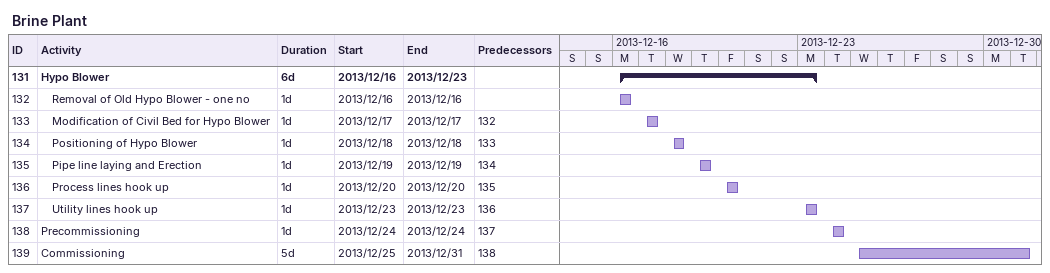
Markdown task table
Brine Plant

| ID | Level | Task | Duration | Start | Finish | Predecessors |
|---|---|---|---|---|---|---|
| 131 | 1 | **Hypo Blower** | 6d | 2013-12-16 | 2013-12-23 |  |
| 132 | 2 | Removal of Old Hypo Blower - one no | 1d | 2013-12-16 | 2013-12-16 |  |
| 133 | 2 | Modification of Civil Bed for Hypo Blower | 1d | 2013-12-17 | 2013-12-17 | 132 |
| 134 | 2 | Positioning of Hypo Blower | 1d | 2013-12-18 | 2013-12-18 | 133 |
| 135 | 2 | Pipe line laying and Erection | 1d | 2013-12-19 | 2013-12-19 | 134 |
| 136 | 2 | Process lines hook up | 1d | 2013-12-20 | 2013-12-20 | 135 |
| 137 | 2 | Utility lines hook up | 1d | 2013-12-23 | 2013-12-23 | 136 |
| 138 | 1 | Precommissioning | 1d | 2013-12-24 | 2013-12-24 | 137 |
| 139 | 1 | Commissioning | 5d | 2013-12-25 | 2013-12-31 | 138 |
